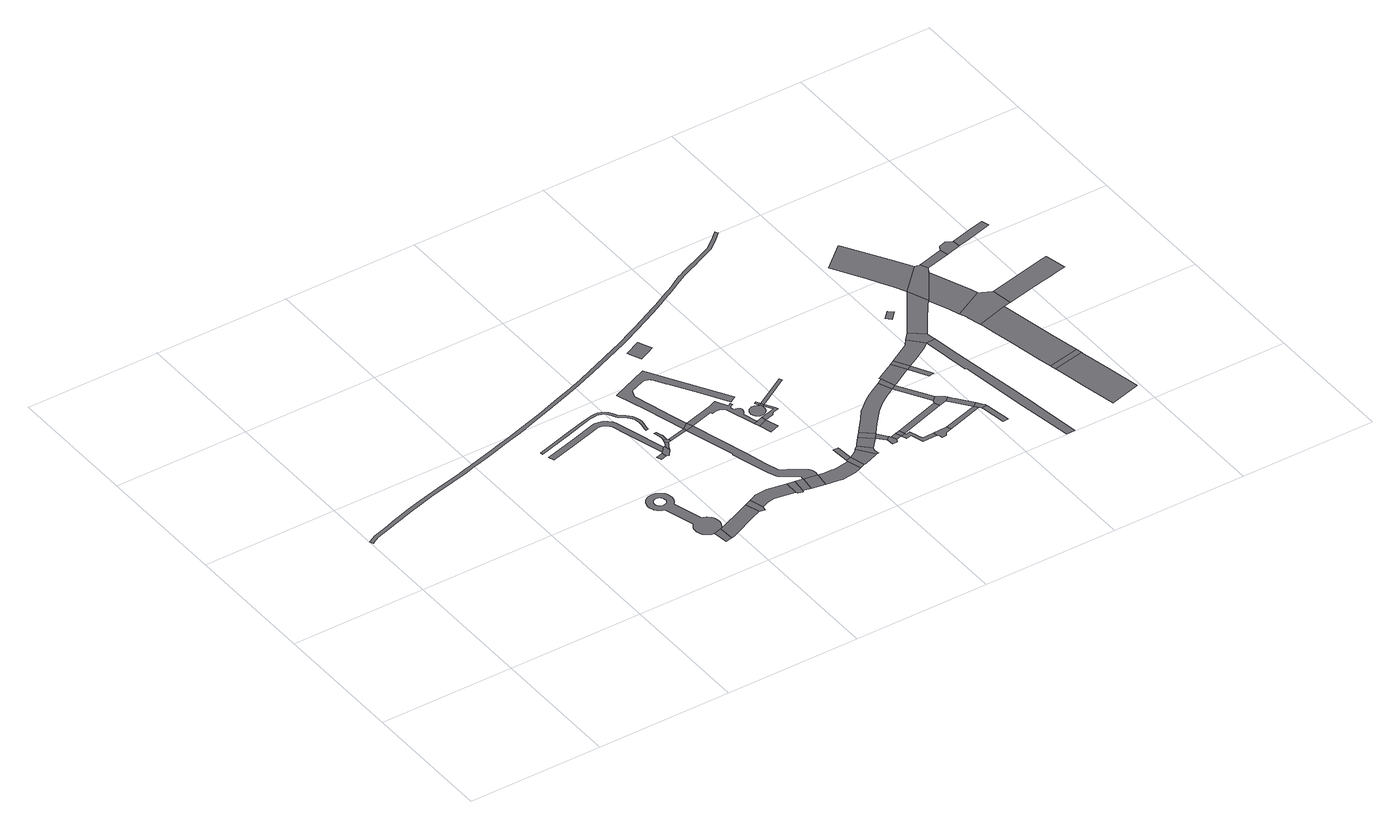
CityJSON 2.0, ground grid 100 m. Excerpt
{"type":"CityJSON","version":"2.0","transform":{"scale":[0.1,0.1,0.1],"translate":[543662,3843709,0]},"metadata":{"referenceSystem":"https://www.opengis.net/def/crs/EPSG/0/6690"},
"CityObjects":{
"road1":{"type":"Road","geometry":[{"type":"MultiSurface","lod":"1","boundaries":[[[0,1,2,3]]]}]},
"road2":{"type":"Road","geometry":[{"type":"MultiSurface","lod":"1","boundaries":[[[4,5,6,7,8,9,10,11,12,13,14,15,16,17,18,19,20,21,22,23,1,0,24,25,26,27,28,29,30,31,32,33,34,35,36,37,38,39,40,41,42,43,44,45,46,47,48,49,50,51,52,53,54,55,56,57,58,59,60,61,62,63,64,65,66,67,68,69,70,71,72,73,74,75,76,77,78,79,80,81,82,83,84,85,86,87,88,89],[90,91,92,93,94,95,96,97,98,99,100,101,102,103,104,105,106,107,108,109,110,111,112,113,114,115,116,117,118,119,120,121,122,123,124,125,126,127,128,129,130,131,132,133,134,135,136,137]]]}]},
"road3":{"type":"Road","attributes":{"RoadStructureAttribute.sectionType":"1"},"geometry":[{"type":"MultiSurface","lod":"1","boundaries":[[[138,139,140,0,3,141,142,143,144,145,146]]]}]},
"road4":{"type":"Road","attributes":{"RoadStructureAttribute.sectionType":"1"},"geometry":[{"type":"MultiSurface","lod":"1","boundaries":[[[147,148,149,150,151,152,153,154,155,156,157,158,159,160,161,162,163,164,165,166,167,168,169,170,171,172,173,174,175,176]]]}]},
"road5":{"type":"Road","geometry":[{"type":"MultiSurface","lod":"1","boundaries":[[[177,178,179,180,181,182,183,184,185,186,187,188,189,190,191,192,193,194,195,196,197,198,199,200,201,202,203,204,205,206,207,208,209,210,211,212,213,214,215,216,217,218,219,220,221,222,223,224,225,226]]]}]},
"road6":{"type":"Road","geometry":[{"type":"MultiSurface","lod":"1","boundaries":[[[227,138,146,228,229,230,231]]]}]},
"road7":{"type":"Road","geometry":[{"type":"MultiSurface","lod":"1","boundaries":[[[232,233,234,235]]]}]},
"road8":{"type":"Road","geometry":[{"type":"MultiSurface","lod":"1","boundaries":[[[236,176,175,237,238,232,235,239,240,241,242,243]]]}]},
"road9":{"type":"Road","attributes":{"RoadStructureAttribute.sectionType":"1"},"geometry":[{"type":"MultiSurface","lod":"1","boundaries":[[[244,245,246,247,248,249,250,251,252,253,254,255,256,257,258,259,260,261,262,263,264,265,266,267,268,269,270,271,272,273,274,275,276,277,278,279,280,281,282,283,284,285,286,287,288,289,290,291,292,293,294,295,296,297,298,299,300,301,302,303,304,305,306,307,308,309,310,311,312,313,314,315,316,317,318,319,320,321,322,323,324,325,326,327,328,329,330,331,332,333,334,335,336,337,338,339,340,341,342,343,344,345]]]}]},
"road10":{"type":"Road","attributes":{"RoadStructureAttribute.sectionType":"1"},"geometry":[{"type":"MultiSurface","lod":"1","boundaries":[[[346,347,348,243,242,349,350,351]]]}]},
"road11":{"type":"Road","attributes":{"RoadStructureAttribute.sectionType":"1"},"geometry":[{"type":"MultiSurface","lod":"1","boundaries":[[[352,353,354,355,356,227,231,357,358,359,360,361,362]]]}]},
"road12":{"type":"Road","geometry":[{"type":"MultiSurface","lod":"1","boundaries":[[[363,346,351,364,365,366,367,368]]]}]},
"road13":{"type":"Road","geometry":[{"type":"MultiSurface","lod":"1","boundaries":[[[369,370,371,372,373,374,375,376,377,363,368]]]}]},
"road14":{"type":"Road","attributes":{"RoadStructureAttribute.sectionType":"1"},"geometry":[{"type":"MultiSurface","lod":"1","boundaries":[[[378,365,364,379]]]}]},
"road15":{"type":"Road","geometry":[{"type":"MultiSurface","lod":"1","boundaries":[[[362,361,380,381,382,383,384]]]}]},
"road16":{"type":"Road","attributes":{"RoadStructureAttribute.sectionType":"1"},"geometry":[{"type":"MultiSurface","lod":"1","boundaries":[[[385,384,383,386,387]]]}]},
"road17":{"type":"Road","geometry":[{"type":"MultiSurface","lod":"1","boundaries":[[[388,378,379,389]]]}]},
"road18":{"type":"Road","attributes":{"RoadStructureAttribute.sectionType":"1"},"geometry":[{"type":"MultiSurface","lod":"1","boundaries":[[[390,391,392,393,394,395,396,397,398,399,400,401,402,403,389,379,404,405,406,407,408,409,410,411,412,413,414,415,416,417,418,387,419]]]}]},
"road19":{"type":"Road","geometry":[{"type":"MultiSurface","lod":"1","boundaries":[[[387,386,420,419]]]}]},
"road20":{"type":"Road","geometry":[{"type":"MultiSurface","lod":"1","boundaries":[[[421,422,423,424,425,426,427,428,429,430,431,432,433,434,435,436,388,389,437,438,439,440,441,442,443,444,445,446,447,448,449,450]]]}]},
"road21":{"type":"Road","attributes":{"RoadStructureAttribute.sectionType":"1"},"geometry":[{"type":"MultiSurface","lod":"1","boundaries":[[[451,452,453,454,455,456,457,458,459,460,461,462,463,464,465,466,467,468,469,470,471,378,388]]]}]},
"road22":{"type":"Road","attributes":{"RoadStructureAttribute.sectionType":"1"},"geometry":[{"type":"MultiSurface","lod":"1","boundaries":[[[472,473,474,475,476,477,478,419,420,479,480,481,482,483]]]}]},
"road23":{"type":"Road","geometry":[{"type":"MultiSurface","lod":"1","boundaries":[[[484,450,449,485,486]]]}]},
"road24":{"type":"Road","geometry":[{"type":"MultiSurface","lod":"1","boundaries":[[[487,488,486,485]]]}]},
"road25":{"type":"Road","geometry":[{"type":"MultiSurface","lod":"1","boundaries":[[[489,490,491,472,483,492]]]}]},
"road26":{"type":"Road","geometry":[{"type":"MultiSurface","lod":"1","boundaries":[[[493,494,495,496,490,489]]]}]},
"road27":{"type":"Road","geometry":[{"type":"MultiSurface","lod":"1","boundaries":[[[497,498,499,500,501,502,503,504,505,506,507,508,509,510,511,512,513,514,515,516,517,518,519,520,521,522,523,524,525,526,527,528,529,530,531,532,533,534,535,536,537,538,539,540,541,542,543,544,545,546]]]}]},
"road28":{"type":"Road","geometry":[{"type":"MultiSurface","lod":"1","boundaries":[[[547,548,549,550,551,552,553]]]}]},
"road29":{"type":"Road","geometry":[{"type":"MultiSurface","lod":"1","boundaries":[[[554,555,556,557,558,559,560,561,545,562,484,486]]]}]},
"road30":{"type":"Road","geometry":[{"type":"MultiSurface","lod":"1","boundaries":[[[563,564,565,566,489,492,567,568,569,570,571]]]}]},
"road31":{"type":"Road","geometry":[{"type":"MultiSurface","lod":"1","boundaries":[[[572,573,546,574]]]}]},
"road32":{"type":"Road","geometry":[{"type":"MultiSurface","lod":"1","boundaries":[[[574,546,545,561]]]}]},
"road33":{"type":"Road","attributes":{"RoadStructureAttribute.sectionType":"1"},"geometry":[{"type":"MultiSurface","lod":"1","boundaries":[[[575,563,571,576,577,578,579,580,581]]]}]},
"road34":{"type":"Road","attributes":{"RoadStructureAttribute.sectionType":"1"},"geometry":[{"type":"MultiSurface","lod":"1","boundaries":[[[582,583,584,575,581,585]]]}]},
"road35":{"type":"Road","geometry":[{"type":"MultiSurface","lod":"1","boundaries":[[[586,587,574,561]]]}]},
"road36":{"type":"Road","geometry":[{"type":"MultiSurface","lod":"1","boundaries":[[[588,582,585,589]]]}]},
"road37":{"type":"Road","attributes":{"RoadStructureAttribute.sectionType":"1"},"geometry":[{"type":"MultiSurface","lod":"1","boundaries":[[[590,589,585,591,592,593,594]]]}]},
"road38":{"type":"Road","geometry":[{"type":"MultiSurface","lod":"1","boundaries":[[[595,594,593,596,597,598,599,600,601,602,603,604]]]}]},
"road39":{"type":"Road","attributes":{"RoadStructureAttribute.sectionType":"1"},"geometry":[{"type":"MultiSurface","lod":"1","boundaries":[[[605,604,603,606]]]}]},
"road40":{"type":"Road","geometry":[{"type":"MultiSurface","lod":"1","boundaries":[[[607,605,606,608]]]}]},
"road41":{"type":"Road","geometry":[{"type":"MultiSurface","lod":"1","boundaries":[[[609,610,611,608,606,612,613,614,615,616,617]]]}]},
"road42":{"type":"Road","attributes":{"RoadStructureAttribute.sectionType":"1"},"geometry":[{"type":"MultiSurface","lod":"1","boundaries":[[[618,619,620,621,622,623,624,588,589,625,626,627,628,629,630]]]}]},
"road43":{"type":"Road","geometry":[{"type":"MultiSurface","lod":"1","boundaries":[[[631,617,616,632,633,634,635,636]]]}]},
"road44":{"type":"Road","attributes":{"RoadStructureAttribute.sectionType":"1"},"geometry":[{"type":"MultiSurface","lod":"1","boundaries":[[[637,607,608,638]]]}]},
"road45":{"type":"Road","geometry":[{"type":"MultiSurface","lod":"1","boundaries":[[[639,640,618,630,641]]]}]},
"road46":{"type":"Road","attributes":{"RoadStructureAttribute.sectionType":"1"},"geometry":[{"type":"MultiSurface","lod":"1","boundaries":[[[642,631,636,643]]]}]},
"road47":{"type":"Road","attributes":{"RoadStructureAttribute.sectionType":"1"},"geometry":[{"type":"MultiSurface","lod":"1","boundaries":[[[641,630,644,645]]]}]},
"road48":{"type":"Road","geometry":[{"type":"MultiSurface","lod":"1","boundaries":[[[646,647,648,645,644,637,638,649,650]]]}]},
"road49":{"type":"Road","attributes":{"RoadStructureAttribute.sectionType":"1"},"geometry":[{"type":"MultiSurface","lod":"1","boundaries":[[[651,652,653,639,641,654,655,656,657,658]]]}]},
"road50":{"type":"Road","attributes":{"RoadStructureAttribute.sectionType":"1"},"geometry":[{"type":"MultiSurface","lod":"1","boundaries":[[[659,660,650,649,661,642,662]]]}]},
"road51":{"type":"Road","attributes":{"RoadStructureAttribute.sectionType":"1"},"geometry":[{"type":"MultiSurface","lod":"1","boundaries":[[[663,664,665,666,667,668,669]]]}]},
"road52":{"type":"Road","geometry":[{"type":"MultiSurface","lod":"1","boundaries":[[[670,671,672,662,642,643,665,664]]]}]},
"road53":{"type":"Road","geometry":[{"type":"MultiSurface","lod":"1","boundaries":[[[673,651,658,674]]]}]},
"road54":{"type":"Road","geometry":[{"type":"MultiSurface","lod":"1","boundaries":[[[675,676,677,678,674,658]]]}]},
"road55":{"type":"Road","attributes":{"RoadStructureAttribute.sectionType":"1"},"geometry":[{"type":"MultiSurface","lod":"1","boundaries":[[[679,680,673,674,681,682,683]]]}]},
"road56":{"type":"Road","attributes":{"RoadStructureAttribute.sectionType":"1"},"geometry":[{"type":"MultiSurface","lod":"1","boundaries":[[[684,685,686,687,688,689,683,690,691,692,693,694,695,696]]]}]},
"road57":{"type":"Road","geometry":[{"type":"MultiSurface","lod":"1","boundaries":[[[697,679,683,689,698,699]]]}]},
"road58":{"type":"Road","geometry":[{"type":"MultiSurface","lod":"1","boundaries":[[[700,701,702,703]]]}]},
"road59":{"type":"Road","attributes":{"RoadStructureAttribute.sectionType":"1"},"geometry":[{"type":"MultiSurface","lod":"1","boundaries":[[[704,705,706,707,708,709,710,697,699,711,712,713,714,715,716]]]}]},
"road60":{"type":"Road","geometry":[{"type":"MultiSurface","lod":"1","boundaries":[[[716,715,717]]]}]},
"road61":{"type":"Road","attributes":{"function":"2","RoadStructureAttribute.sectionType":"1"},"geometry":[{"type":"MultiSurface","lod":"1","boundaries":[[[718,719,720,721,722,723,724,725,726,727,704,728]]]}]},
"road62":{"type":"Road","attributes":{"function":"2","RoadStructureAttribute.sectionType":"1"},"geometry":[{"type":"MultiSurface","lod":"1","boundaries":[[[729,730,731,732,733,734,735,736,737]]]}]},
"road63":{"type":"Road","geometry":[{"type":"MultiSurface","lod":"1","boundaries":[[[738,739,733,732]]]}]},
"road64":{"type":"Road","attributes":{"function":"2","RoadStructureAttribute.sectionType":"1"},"geometry":[{"type":"MultiSurface","lod":"1","boundaries":[[[740,741,742,743,744,745,746,747,739,738]]]}]},
"road65":{"type":"Road","geometry":[{"type":"MultiSurface","lod":"1","boundaries":[[[748,728,704,716,749,750,751,752]]]}]},
"road66":{"type":"Road","attributes":{"function":"2","RoadStructureAttribute.sectionType":"1"},"geometry":[{"type":"MultiSurface","lod":"1","boundaries":[[[753,754,755,749,716,717,756,757,758]]]}]},
"road67":{"type":"Road","geometry":[{"type":"MultiSurface","lod":"1","boundaries":[[[759,760,758,757,761,762,763,764,765,766,767,743,742,768,769]]]}]},
"road68":{"type":"Road","attributes":{"RoadStructureAttribute.sectionType":"1"},"geometry":[{"type":"MultiSurface","lod":"1","boundaries":[[[770,752,751,771]]]}]},
"road69":{"type":"Road","geometry":[{"type":"MultiSurface","lod":"1","boundaries":[[[772,773,770,771,774,775]]]}]},
"road70":{"type":"Road","attributes":{"RoadStructureAttribute.sectionType":"1"},"geometry":[{"type":"MultiSurface","lod":"1","boundaries":[[[776,777,778,769,768,779,780,781,782,783,784]]]}]},
"road71":{"type":"Road","attributes":{"RoadStructureAttribute.sectionType":"1"},"geometry":[{"type":"MultiSurface","lod":"1","boundaries":[[[785,786,787,775,774,788,789,790]]]}]}
},
"vertices":[
[1931,439,0],[1874,423,0],[1888,312,0],[1937,322,0],
[1753,805,0],[1817,582,0],[1812,577,0],[1805,568,0],[1799,558,0],[1794,548,0],[1790,537,0],[1788,526,0],[1788,514,0],[1789,503,0],[1791,491,0],[1795,480,0],[1800,470,0],[1806,460,0],[1813,452,0],[1822,444,0],[1831,437,0],[1841,432,0],[1852,427,0],[1863,425,0],[1939,445,0],[1947,453,0],[1954,462,0],[1960,472,0],[1965,482,0],[1968,493,0],[1971,504,0],[1971,516,0],[1970,527,0],[1968,539,0],[1964,550,0],[1959,560,0],[1953,570,0],[1946,578,0],[1937,586,0],[1928,593,0],[1918,598,0],[1907,602,0],[1897,605,0],[1837,819,0],[1835,828,0],[1839,832,0],[1846,841,0],[1852,851,0],[1857,861,0],[1859,867,0],[1860,872,0],[1863,883,0],[1863,895,0],[1862,906,0],[1860,917,0],[1856,928,0],[1851,938,0],[1845,948,0],[1838,957,0],[1829,964,0],[1820,971,0],[1810,977,0],[1800,981,0],[1788,983,0],[1777,985,0],[1766,985,0],[1754,983,0],[1743,980,0],[1733,976,0],[1728,973,0],[1723,970,0],[1714,963,0],[1705,955,0],[1698,947,0],[1692,937,0],[1688,927,0],[1684,916,0],[1682,904,0],[1681,893,0],[1682,886,0],[1682,882,0],[1685,870,0],[1688,860,0],[1693,849,0],[1699,840,0],[1707,831,0],[1715,823,0],[1724,817,0],[1734,811,0],[1745,807,0],[1758,856,0],[1753,859,0],[1748,862,0],[1744,865,0],[1740,869,0],[1737,874,0],[1734,879,0],[1733,885,0],[1732,890,0],[1732,896,0],[1733,901,0],[1734,907,0],[1736,912,0],[1739,917,0],[1743,921,0],[1747,925,0],[1751,928,0],[1753,929,0],[1756,930,0],[1762,932,0],[1767,933,0],[1773,934,0],[1778,933,0],[1784,932,0],[1789,930,0],[1794,927,0],[1798,924,0],[1802,920,0],[1806,915,0],[1808,910,0],[1810,905,0],[1811,900,0],[1812,894,0],[1812,889,0],[1811,883,0],[1810,882,0],[1809,878,0],[1806,873,0],[1803,868,0],[1799,864,0],[1798,864,0],[1795,861,0],[1790,858,0],[1785,856,0],[1780,854,0],[1774,854,0],[1768,854,0],[1763,855,0],
[2208,557,0],[2146,530,0],[1962,450,0],[1957,325,0],[2192,432,0],[2216,442,0],[2230,447,0],[2232,448,0],[2239,452,0],
[2041,1617,0],[2007,1735,0],[1996,1752,0],[1985,1765,0],[1974,1776,0],[1960,1786,0],[1946,1793,0],[1934,1798,0],[1922,1801,0],[1909,1803,0],[1896,1803,0],[1881,1803,0],[1679,1746,0],[1449,1681,0],[1461,1638,0],[1661,1694,0],[1888,1758,0],[1897,1758,0],[1905,1758,0],[1913,1757,0],[1920,1755,0],[1928,1752,0],[1936,1748,0],[1945,1742,0],[1952,1734,0],[1959,1726,0],[1965,1716,0],[2000,1594,0],[2080,1318,0],[2115,1358,0],
[1692,1800,0],[1698,1802,0],[1856,1848,0],[1896,1860,0],[1931,1865,0],[1952,1867,0],[1967,1866,0],[1984,1861,0],[1999,1851,0],[2013,1838,0],[2027,1817,0],[2042,1788,0],[2050,1776,0],[2062,1766,0],[2087,1749,0],[2101,1736,0],[2114,1718,0],[2126,1694,0],[2133,1669,0],[2133,1668,0],[2134,1652,0],[2132,1629,0],[2123,1576,0],[2122,1560,0],[2142,1566,0],[2143,1574,0],[2151,1626,0],[2154,1651,0],[2153,1671,0],[2151,1680,0],[2145,1701,0],[2132,1728,0],[2116,1749,0],[2100,1765,0],[2074,1782,0],[2065,1790,0],[2059,1799,0],[2044,1827,0],[2028,1851,0],[2011,1866,0],[1993,1879,0],[1971,1885,0],[1952,1887,0],[1929,1885,0],[1891,1879,0],[1851,1867,0],[1706,1825,0],[1686,1819,0],[1433,1747,0],[1434,1726,0],
[2255,578,0],[2278,441,0],[2279,448,0],[2283,466,0],[2285,475,0],
[2071,1303,0],[2019,1288,0],[2031,1252,0],[2078,1266,0],
[2119,1354,0],[2078,1314,0],[2075,1306,0],[2086,1265,0],[2093,1262,0],[2097,1259,0],[2130,1306,0],[2125,1352,0],
[3661,3019,0],[3659,3017,0],[3597,2965,0],[3574,2945,0],[3529,2907,0],[3428,2865,0],[3290,2804,0],[3260,2792,0],[3233,2778,0],[3207,2766,0],[3167,2744,0],[3106,2708,0],[3068,2686,0],[3036,2670,0],[2975,2638,0],[2916,2607,0],[2874,2586,0],[2818,2558,0],[2751,2526,0],[2680,2493,0],[2612,2460,0],[2503,2410,0],[2421,2375,0],[2345,2344,0],[2240,2301,0],[2177,2276,0],[2081,2238,0],[2007,2211,0],[1942,2188,0],[1870,2164,0],[1748,2123,0],[1651,2089,0],[1484,2034,0],[1351,1995,0],[1271,1972,0],[1170,1944,0],[1084,1920,0],[990,1894,0],[928,1877,0],[910,1873,0],[866,1862,0],[733,1828,0],[592,1795,0],[476,1763,0],[406,1743,0],[245,1693,0],[195,1676,0],[66,1633,0],[6,1601,0],[18,1575,0],[19,1576,0],[77,1608,0],[204,1650,0],[254,1667,0],[413,1716,0],[484,1736,0],[599,1768,0],[740,1801,0],[876,1835,0],[884,1837,0],[931,1848,0],[987,1864,0],[1062,1884,0],[1128,1903,0],[1205,1925,0],[1295,1951,0],[1352,1967,0],[1447,1995,0],[1590,2041,0],[1738,2090,0],[1912,2151,0],[2034,2194,0],[2105,2220,0],[2186,2251,0],[2275,2286,0],[2354,2319,0],[2444,2356,0],[2516,2386,0],[2549,2401,0],[2671,2459,0],[2759,2500,0],[2850,2544,0],[2900,2570,0],[2948,2594,0],[2997,2619,0],[3050,2646,0],[3107,2679,0],[3179,2720,0],[3215,2739,0],[3246,2755,0],[3277,2769,0],[3317,2786,0],[3361,2805,0],[3398,2823,0],[3443,2843,0],[3465,2853,0],[3504,2870,0],[3532,2883,0],[3542,2887,0],[3586,2924,0],[3610,2944,0],[3673,2998,0],
[2150,1390,0],[2137,1360,0],[2131,1354,0],[2145,1335,0],[2165,1367,0],[2169,1375,0],
[2411,615,0],[2350,607,0],[2310,603,0],[2306,601,0],[2271,585,0],[2311,486,0],[2339,499,0],[2371,504,0],[2394,509,0],[2543,482,0],[2547,591,0],
[2158,1417,0],[2189,1380,0],[2190,1401,0],[2182,1403,0],[2179,1405,0],[2178,1409,0],
[2178,1413,0],[2181,1440,0],[2181,1455,0],[2179,1465,0],[2173,1482,0],[2164,1508,0],[2145,1503,0],[2160,1458,0],[2161,1439,0],
[2331,1435,0],[2335,1414,0],
[2552,470,0],[2553,468,0],[2588,461,0],[2591,473,0],[2604,581,0],
[2637,575,0],[2649,462,0],[2662,571,0],
[2380,1474,0],[2393,1429,0],
[2766,566,0],[2768,581,0],[2768,584,0],[2767,596,0],[2762,612,0],[2756,622,0],[2747,632,0],[2739,640,0],[2721,653,0],[2635,712,0],[2587,741,0],[2584,746,0],[2557,844,0],[2517,996,0],[2440,1047,0],[2436,1032,0],[2458,955,0],[2464,931,0],[2478,882,0],[2517,747,0],[2540,696,0],[2549,685,0],[2558,677,0],[2634,626,0],[2649,616,0],[2658,610,0],[2664,605,0],[2666,599,0],[2665,592,0],[2765,553,0],
[2752,444,0],
[2731,1342,0],[2744,1358,0],[2752,1371,0],[2755,1386,0],[2753,1398,0],[2747,1407,0],[2736,1417,0],[2724,1421,0],[2708,1423,0],[2701,1447,0],[2711,1460,0],[2734,1472,0],[2727,1486,0],[2704,1473,0],[2654,1560,0],[2604,1537,0],[2569,1481,0],[2574,1465,0],[2595,1471,0],[2607,1474,0],[2620,1474,0],[2630,1474,0],[2639,1471,0],[2645,1469,0],[2653,1464,0],[2659,1458,0],[2665,1451,0],[2672,1437,0],[2734,1225,0],[2762,1237,0],
[2345,1593,0],[2298,1764,0],[2261,1896,0],[2284,1951,0],[2389,1991,0],[2396,1993,0],[2412,1993,0],[2425,1992,0],[2433,1989,0],[2441,1985,0],[2446,1980,0],[2453,1971,0],[2505,1888,0],[2508,1883,0],[2629,1685,0],[2741,1498,0],[2789,1526,0],[2558,1912,0],[2456,2084,0],[2177,1968,0],[2245,1733,0],
[3003,563,0],[2998,560,0],[2907,543,0],[2874,544,0],[2867,544,0],[2840,545,0],[2803,546,0],[2865,424,0],[2870,423,0],[2875,424,0],[2979,439,0],[3030,457,0],
[2809,1250,0],[2746,1185,0],[2816,1215,0],
[2772,1093,0],[2844,1119,0],
[3042,586,0],[3002,573,0],[3002,571,0],[3071,473,0],
[3034,713,0],[3014,713,0],[2994,713,0],[2994,712,0],
[2866,1362,0],[2861,1367,0],[2855,1371,0],[2849,1374,0],[2843,1376,0],[2836,1378,0],[2830,1379,0],[2823,1379,0],[2816,1378,0],[2809,1376,0],[2803,1374,0],[2797,1370,0],[2792,1366,0],[2787,1361,0],[2783,1356,0],[2779,1350,0],[2776,1344,0],[2774,1338,0],[2773,1331,0],[2773,1324,0],[2773,1318,0],[2775,1311,0],[2777,1305,0],[2780,1298,0],[2783,1293,0],[2788,1288,0],[2793,1283,0],[2798,1279,0],[2804,1276,0],[2811,1273,0],[2817,1272,0],[2824,1271,0],[2831,1271,0],[2837,1272,0],[2844,1274,0],[2850,1276,0],[2856,1280,0],[2862,1284,0],[2866,1288,0],[2871,1294,0],[2874,1299,0],[2877,1306,0],[2879,1312,0],[2880,1319,0],[2881,1325,0],[2880,1332,0],[2879,1339,0],[2878,1342,0],[2886,1347,0],[2874,1367,0],
[2619,2304,0],[2599,2346,0],[2479,2290,0],[2499,2247,0],[2524,2192,0],[2591,2222,0],[2646,2249,0],
[2881,1235,0],[2887,1241,0],[2904,1254,0],[2920,1261,0],[2936,1264,0],[2948,1267,0],[2940,1289,0],[2900,1357,0],[2923,1282,0],
[3115,639,0],[3107,630,0],[3088,612,0],[3061,597,0],[3087,478,0],[3188,516,0],[3190,517,0],[3199,520,0],[3200,520,0],
[2869,1409,0],[2855,1398,0],[2888,1376,0],
[3140,663,0],[3215,521,0],[3214,525,0],[3213,533,0],[3210,565,0],[3209,569,0],[3216,587,0],
[3197,730,0],[3173,701,0],[3152,676,0],[3283,659,0],
[3141,1501,0],[3129,1522,0],
[3230,770,0],[3314,700,0],
[3317,696,0],[3285,657,0],[3319,624,0],[3340,604,0],[3364,632,0],
[3368,627,0],[3340,602,0],[3340,588,0],[3340,580,0],[3340,562,0],[3341,548,0],[3378,549,0],[3380,553,0],[3390,572,0],[3377,614,0],
[3421,628,0],[3435,585,0],
[3456,639,0],[3470,597,0],
[3538,493,0],[3505,593,0],[3472,582,0],[3450,545,0],[3485,555,0],[3490,555,0],[3519,460,0],[3624,461,0],[3623,495,0],
[3625,1125,0],[3573,1094,0],[3508,1055,0],[3471,1030,0],[3368,943,0],[3323,882,0],[3261,807,0],[3379,780,0],[3467,883,0],[3527,936,0],[3591,979,0],[3647,1014,0],[3665,1024,0],
[3728,497,0],[3641,444,0],[3642,426,0],[3674,427,0],[3691,450,0],[3739,464,0],
[3806,751,0],[3819,710,0],
[3667,1149,0],[3639,1132,0],[3702,1046,0],
[3993,580,0],[4013,550,0],
[3815,776,0],[3845,804,0],
[3900,767,0],[3891,773,0],[3884,778,0],[3878,729,0],[3910,754,0],
[3803,1243,0],[3692,1179,0],[3661,1162,0],[3707,1048,0],[3719,1055,0],[3842,1125,0],[3862,1137,0],[3864,1138,0],
[3942,715,0],[3928,732,0],[3922,672,0],[4025,605,0],
[4069,532,0],[4067,540,0],[4028,535,0],[4029,528,0],[4029,526,0],[4060,341,0],[4101,348,0],
[4065,553,0],[4061,558,0],[4050,573,0],
[3837,1263,0],[3896,1156,0],
[3938,1002,0],[3958,1006,0],[3978,1010,0],[3975,1015,0],
[4028,1396,0],[3993,1354,0],[3984,1207,0],[4063,1251,0],[4119,1296,0],
[4335,363,0],[4334,369,0],[4300,598,0],[4262,833,0],[4221,1090,0],[4188,1298,0],[4172,933,0],[4181,934,0],[4216,671,0],[4256,399,0],[4289,196,0],[4319,4,0],[4385,6,0],
[4077,1454,0],[4184,1323,0],[4176,1371,0],
[4097,1710,0],[4046,1656,0],[4078,1625,0],[4133,1679,0],
[4322,1812,0],[4319,1807,0],[4250,1704,0],[4233,1680,0],[4162,1575,0],[4103,1489,0],[4086,1465,0],[4267,1501,0],[4340,1604,0],[4357,1628,0],[4369,1642,0],[4382,1651,0],[4383,1653,0],
[4383,1652,0],
[4505,2001,0],[4438,2117,0],[4235,2446,0],[4229,2454,0],[4050,2297,0],[4057,2286,0],[4157,2114,0],[4184,2072,0],[4234,1983,0],[4278,1900,0],[4507,2001,0],
[4929,416,0],[4884,634,0],[4881,647,0],[4880,652,0],[4647,604,0],[4660,542,0],[4697,357,0],[4749,101,0],[4980,166,0],
[4872,695,0],[4639,647,0],
[4828,911,0],[4775,1174,0],[4744,1328,0],[4515,1261,0],[4521,1234,0],[4539,1143,0],[4570,986,0],[4620,739,0],
[4543,1990,0],[4551,1900,0],[4567,1927,0],[4572,1935,0],[4550,1992,0],
[4684,1547,0],[4668,1596,0],[4550,1899,0],[4439,1501,0],[4465,1429,0],[4684,1546,0],
[4713,1531,0],[4687,1544,0],[4476,1401,0],[4482,1381,0],[4490,1352,0],[4492,1347,0],[4497,1331,0],[4501,1317,0],[4511,1276,0],[4800,1341,0],[4775,1498,0],
[4741,2043,0],[4756,1984,0],
[4817,2098,0],[4760,2081,0],[4868,2013,0],[4861,2075,0],
[5264,1610,0],[5217,1599,0],[4993,1547,0],[5031,1392,0],[5108,1409,0],[5175,1424,0],[5228,1436,0],[5265,1444,0],[5298,1451,0],
[5132,2144,0],[5047,2123,0],[5046,2123,0],[4925,2028,0],[4970,2039,0],[5147,2086,0]
]}
